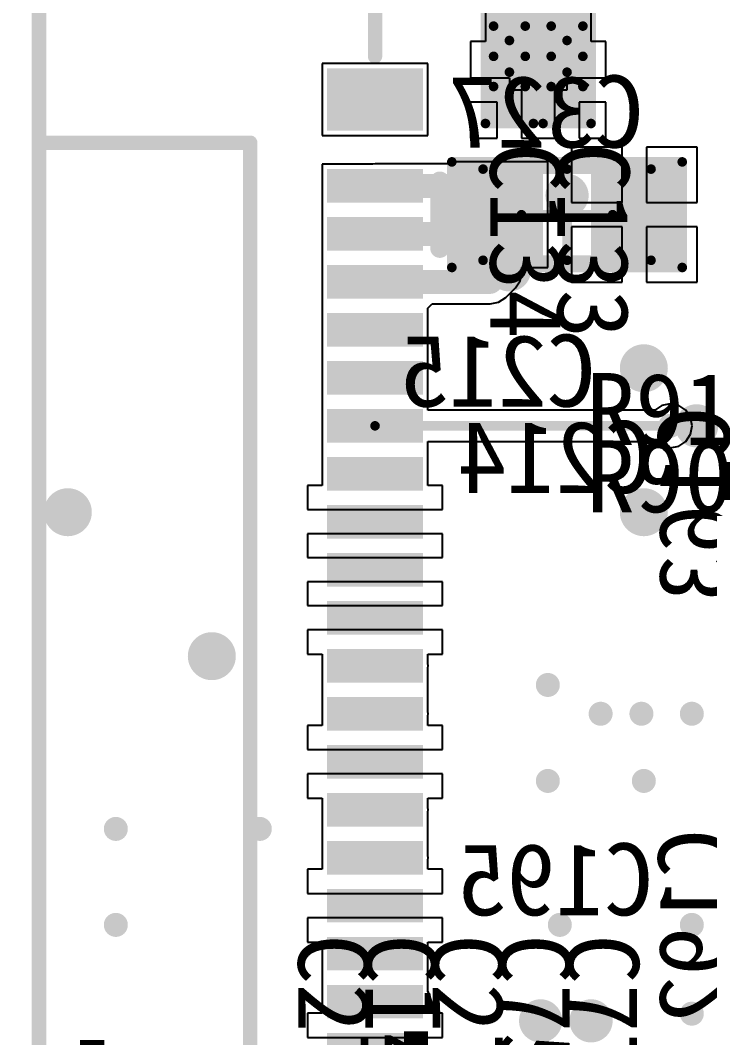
# Model space of a CAD drawing. Header units: millimetres. Extents: x 15 to 120, y 22 to 104.
# Drawn here: x 46.01 to 53.19, y 72.53 to 83.13 of the extents above; entities that cross this region are included whole.
import ezdxf

# ---------------------------------------------------------------- set-up
doc = ezdxf.new("R2010")
doc.units = ezdxf.units.MM
for name, color, linetype in [('BottomLayer', 5, 'Continuous'), ('BottomOverlay', 54, 'Continuous'), ('BottomPaste', 16, 'Continuous'), ('BottomSolder', 6, 'Continuous'), ('Mechanical13', 56, 'Continuous'), ('Mechanical15', 56, 'Continuous'), ('MultiLayer', 9, 'Continuous'), ('TopLayer', 1, 'Continuous'), ('TopOverlay', 2, 'Continuous'), ('TopPaste', 8, 'Continuous'), ('TopSolder', 216, 'Continuous')]:
    doc.layers.add(name, color=color, linetype=linetype)

msp = doc.modelspace()

# ---------------------------------------------------------------- linework, layer by layer
at = {"layer": 'BottomLayer'}
for p, q in [((50.24999855999999, 82.67500102), (49.15000076, 82.67500102)), ((49.15000076, 82.67500102), (49.15000076, 81.92500505999999)), ((50.24999855999999, 81.92500505999999), (50.24999855999999, 82.67500102)), ((49.15000076, 81.92500505999999), (50.24999855999999, 81.92500505999999)), ((52.27300188, 81.80399691999999), (51.74600268, 81.80399691999999)), ((51.74600268, 81.80399691999999), (51.74600268, 81.22699782)), ((52.27300188, 81.22699782), (52.27300188, 81.80399691999999)), ((53.05400108, 81.80399691999999), (52.52700188, 81.80399691999999)), ((52.52700188, 81.80399691999999), (52.52700188, 81.22699782)), ((53.05400108, 81.22699782), (53.05400108, 81.80399691999999)), ((49.67785848, 81.62500312), (49.15000076, 81.62500312)), ((49.15000076, 81.62500312), (49.15000076, 81.1750091)), ((49.69999966, 81.62940748), (49.67785848, 81.62500312)), ((50.50000314, 81.62940748), (49.69999966, 81.62940748)), ((51.50000113999999, 81.64999671999999), (50.50000314, 81.64999671999999)), ((50.50000314, 81.64999671999999), (50.50000314, 81.62940748)), ((51.50000113999999, 80.54999892), (51.50000113999999, 81.64999671999999)), ((51.74600268, 81.22699782), (52.27300188, 81.22699782)), ((52.52700188, 81.22699782), (53.05400108, 81.22699782)), ((49.14999822, 81.17501164), (49.14999568, 81.1249965)), ((49.14999568, 81.1249965), (49.15000076, 81.1249965)), ((49.15000076, 81.1750091), (49.14999822, 81.17501164)), ((49.15000076, 81.1249965), (49.15000076, 80.67500756)), ((52.27300188, 80.97299781999999), (51.74600268, 80.97299781999999)), ((51.74600268, 80.97299781999999), (51.74600268, 80.39599872)), ((52.27300188, 80.39599872), (52.27300188, 80.97299781999999)), ((53.05400108, 80.97299781999999), (52.52700188, 80.97299781999999)), ((52.52700188, 80.97299781999999), (52.52700188, 80.39599872)), ((53.05400108, 80.39599872), (53.05400108, 80.97299781999999)), ((49.14999822, 80.6750101), (49.14999568, 80.62499496)), ((49.15000076, 80.67500756), (49.14999822, 80.6750101)), ((49.14999568, 80.62499496), (49.15000076, 80.62499496)), ((49.15000076, 80.62499496), (49.15000076, 80.19571718)), ((51.21194482, 80.41221408), (51.22940732, 80.5000041)), ((51.22940732, 80.5000041), (51.22940732, 80.54999892)), ((51.22940732, 80.54999892), (51.50000113999999, 80.54999892)), ((51.16221669999999, 80.33778953999999), (51.21194482, 80.41221408)), ((51.74600268, 80.39599872), (52.27300188, 80.39599872)), ((52.52700188, 80.39599872), (53.05400108, 80.39599872)), ((51.06221181999999, 80.23778465999999), (51.16220908, 80.33778446)), ((51.16220908, 80.33778446), (51.16221669999999, 80.33778953999999)), ((49.15000076, 80.19571718), (49.14999822, 80.19571463999999)), ((49.14999822, 80.19571463999999), (49.15000076, 80.1957121)), ((49.15000076, 80.1957121), (49.14999822, 80.17500348)), ((49.14999822, 80.17500348), (49.14999822, 80.15000226)), ((49.14999822, 80.15000226), (49.14999822, 80.12500104)), ((50.2500011, 80.12499849999999), (50.2955941, 80.17059404)), ((50.2955941, 80.17059404), (50.89999726, 80.17059404)), ((50.89999726, 80.17059404), (50.98778728, 80.18805653999999)), ((50.98778728, 80.18805653999999), (51.06221181999999, 80.23778465999999)), ((49.14999822, 80.12500104), (49.15000076, 80.10429242)), ((49.15000076, 80.10429242), (49.14999822, 80.10428988)), ((49.14999822, 80.10428988), (49.15000076, 80.10428988)), ((49.15000076, 80.10428988), (49.15000076, 79.69571818)), ((50.24999855999999, 80.09988297999999), (50.2500011, 80.12499849999999)), ((50.2500011, 80.09988043999999), (50.24999855999999, 80.09988297999999)), ((50.24999855999999, 80.0998779), (50.2500011, 80.09988043999999)), ((50.24999855999999, 79.69571563999999), (50.24999855999999, 80.0998779)), ((49.15000076, 79.69571818), (49.14999822, 79.69571563999999)), ((49.14999822, 79.69571563999999), (49.15000076, 79.69571309999999)), ((49.15000076, 79.69571309999999), (49.14999822, 79.67500448)), ((49.14999822, 79.67500448), (49.14999822, 79.65000325999999)), ((49.14999822, 79.65000325999999), (49.14999822, 79.62500204)), ((49.14999822, 79.62500204), (49.15000076, 79.60429341999999)), ((50.24999855999999, 79.69571309999999), (50.2500011, 79.69571563999999)), ((50.2500011, 79.69571563999999), (50.24999855999999, 79.69571563999999)), ((50.2500011, 79.67500448), (50.24999855999999, 79.69571309999999)), ((50.24999855999999, 79.60429341999999), (50.2500011, 79.62500204)), ((50.2500011, 79.65000325999999), (50.2500011, 79.67500448)), ((50.2500011, 79.62500204), (50.2500011, 79.65000325999999)), ((49.15000076, 79.60429341999999), (49.14999822, 79.60429088)), ((49.14999822, 79.60429088), (49.15000076, 79.60429088)), ((49.15000076, 79.60429088), (49.15000076, 79.19571918)), ((50.2500011, 79.60429088), (50.24999855999999, 79.60429341999999)), ((50.24999855999999, 79.60428834), (50.2500011, 79.60429088)), ((50.24999855999999, 79.19571664), (50.24999855999999, 79.60428834)), ((49.15000076, 79.19571918), (49.14999822, 79.19571664)), ((49.14999822, 79.19571664), (49.15000076, 79.19571409999999)), ((49.15000076, 79.19571409999999), (49.14999822, 79.17500548)), ((50.24999855999999, 79.19571409999999), (50.2500011, 79.19571664)), ((50.2500011, 79.19571664), (50.24999855999999, 79.19571664)), ((50.2500011, 79.17500548), (50.24999855999999, 79.19571409999999)), ((49.14999822, 79.17500548), (49.14999822, 79.15000425999999)), ((49.14999822, 79.15000425999999), (49.14999822, 79.12500304)), ((49.14999822, 79.12500304), (49.15000076, 79.10429442)), ((49.15000076, 79.10429442), (49.14999822, 79.10429187999999)), ((49.14999822, 79.10429187999999), (49.15000076, 79.10429187999999)), ((49.15000076, 79.10429187999999), (49.15000076, 78.69571764)), ((50.2500011, 79.15000425999999), (50.2500011, 79.17500548)), ((50.2500011, 79.12500304), (50.2500011, 79.15000425999999)), ((50.2500011, 79.10429442), (50.2500011, 79.12500557999999)), ((50.2500011, 79.12500557999999), (50.2500011, 79.12500304)), ((50.2500011, 79.10429187999999), (50.2500011, 79.10429442)), ((50.2500011, 79.06235902), (50.2500011, 79.10429187999999)), ((50.2500011, 79.10429187999999), (50.2500011, 79.10429187999999)), ((52.68720983999999, 79.11194236), (52.6130012, 79.06235902)), ((52.77499985999999, 79.12940486), (52.68720983999999, 79.11194236)), ((52.86278987999999, 79.11194236), (52.77499985999999, 79.12940486)), ((52.93721442, 79.06221423999999), (52.86278987999999, 79.11194236)), ((52.6130012, 79.06235902), (50.2500011, 79.06235902)), ((52.98694253999999, 78.9877897), (52.93721442, 79.06221423999999)), ((53.00440503999999, 78.89999968), (52.98694253999999, 78.9877897)), ((52.98694253999999, 78.81220966), (53.00440503999999, 78.89999968)), ((52.93721442, 78.73778512), (52.98694253999999, 78.81220966)), ((49.15000076, 78.69571764), (49.14999822, 78.6957151)), ((49.14999822, 78.6957151), (49.15000076, 78.69571255999999)), ((49.15000076, 78.69571255999999), (49.14999822, 78.67500648)), ((49.14999822, 78.67500648), (49.14999822, 78.65000271999999)), ((50.2500011, 78.6957151), (50.2500011, 78.73764034)), ((50.2500011, 78.73764034), (52.6130012, 78.73764034)), ((50.2500011, 78.67500394), (50.2500011, 78.6957151)), ((50.2500011, 78.6957151), (50.2500011, 78.6957151)), ((50.2500011, 78.6957151), (50.2500011, 78.6957151)), ((50.2500011, 78.65000526), (50.2500011, 78.67500648)), ((50.2500011, 78.67500648), (50.2500011, 78.67500394)), ((52.6130012, 78.73764034), (52.68720983999999, 78.688057)), ((52.68720983999999, 78.688057), (52.77499985999999, 78.67059449999999)), ((52.77499985999999, 78.67059449999999), (52.86278987999999, 78.688057)), ((52.86278987999999, 78.688057), (52.93721442, 78.73778512)), ((49.14999822, 78.65000271999999), (49.14999822, 78.6250015)), ((49.14999822, 78.6250015), (49.15000076, 78.60429542)), ((49.15000076, 78.60429542), (49.14999822, 78.60429288)), ((49.14999822, 78.60429288), (49.15000076, 78.60429288)), ((49.15000076, 78.60429288), (49.15000076, 78.27900016)), ((50.24999855999999, 78.60429542), (50.2500011, 78.6250015)), ((50.2500011, 78.60429288), (50.24999855999999, 78.60429542)), ((50.24999855999999, 78.60429033999999), (50.2500011, 78.60429288)), ((50.24999855999999, 78.27900016), (50.24999855999999, 78.60429033999999)), ((50.2500011, 78.6250015), (50.2500011, 78.65000526)), ((49.15000076, 78.27900016), (48.99600056, 78.27900016)), ((48.99600056, 78.27900016), (48.99600056, 78.02700168)), ((50.40399876, 78.27900016), (50.24999855999999, 78.27900016)), ((50.40399876, 78.02700168), (50.40399876, 78.27900016)), ((48.99600056, 78.02700168), (50.40399876, 78.02700168)), ((50.40399876, 77.77300168), (48.99600056, 77.77300168)), ((48.99600056, 77.77300168), (48.99600056, 77.52700268)), ((50.40399876, 77.52700268), (50.40399876, 77.77300168)), ((48.99600056, 77.52700268), (50.40399876, 77.52700268)), ((50.40399876, 77.27300267999999), (48.99600056, 77.27300267999999)), ((48.99600056, 77.27300267999999), (48.99600056, 77.02700367999999)), ((50.40399876, 77.02700367999999), (50.40399876, 77.27300267999999)), ((48.99600056, 77.02700367999999), (50.40399876, 77.02700367999999)), ((50.40399876, 76.77300368), (48.99600056, 76.77300368)), ((48.99600056, 76.77300368), (48.99600056, 76.52100519999999)), ((50.40399876, 76.52100519999999), (50.40399876, 76.77300368)), ((48.99600056, 76.52100519999999), (49.15000076, 76.52100519999999)), ((49.15000076, 76.52100519999999), (49.15000076, 76.19571755999999)), ((50.24999855999999, 76.42215347999999), (50.24999855999999, 76.52100519999999)), ((50.24999855999999, 76.52100519999999), (50.40399876, 76.52100519999999)), ((50.25440545999999, 76.3999996), (50.24999855999999, 76.42215347999999)), ((50.24999855999999, 76.37784572), (50.25440545999999, 76.3999996)), ((50.24999855999999, 76.19571502), (50.24999855999999, 76.37784572)), ((49.15000076, 76.19571755999999), (49.14999822, 76.19571502)), ((49.14999822, 76.19571502), (49.15000076, 76.19571248)), ((49.15000076, 76.19571248), (49.14999822, 76.1750064)), ((49.14999822, 76.1750064), (49.14999822, 76.15000264)), ((49.14999822, 76.15000264), (49.14999822, 76.12500141999999)), ((49.14999822, 76.12500141999999), (49.15000076, 76.10429534)), ((50.24999855999999, 76.19571248), (50.2500011, 76.19571502)), ((50.2500011, 76.19571502), (50.24999855999999, 76.19571502)), ((50.2500011, 76.1750064), (50.24999855999999, 76.19571248)), ((50.24999855999999, 76.10429534), (50.2500011, 76.12500141999999)), ((50.2500011, 76.15000518), (50.2500011, 76.1750064)), ((50.2500011, 76.12500141999999), (50.2500011, 76.15000518)), ((49.15000076, 76.10429534), (49.14999822, 76.1042928)), ((49.14999822, 76.1042928), (49.15000076, 76.1042928)), ((49.15000076, 76.1042928), (49.15000076, 75.77900007999999)), ((50.2500011, 76.1042928), (50.24999855999999, 76.10429534)), ((50.24999855999999, 76.10429026), (50.2500011, 76.1042928)), ((50.24999855999999, 75.92215447999999), (50.24999855999999, 76.10429026)), ((50.25440545999999, 75.9000006), (50.24999855999999, 75.92215447999999)), ((50.24999855999999, 75.87784672), (50.25440545999999, 75.9000006)), ((50.24999855999999, 75.77900007999999), (50.24999855999999, 75.87784672)), ((49.15000076, 75.77900007999999), (48.99600056, 75.77900007999999)), ((48.99600056, 75.77900007999999), (48.99600056, 75.52700159999999)), ((50.40399876, 75.77900007999999), (50.24999855999999, 75.77900007999999)), ((50.40399876, 75.52700159999999), (50.40399876, 75.77900007999999)), ((48.99600056, 75.52700159999999), (50.40399876, 75.52700159999999)), ((50.40399876, 75.2730016), (48.99600056, 75.2730016)), ((48.99600056, 75.2730016), (48.99600056, 75.02100311999999)), ((50.40399876, 75.02100311999999), (50.40399876, 75.2730016)), ((48.99600056, 75.02100311999999), (49.15000076, 75.02100311999999)), ((49.15000076, 75.02100311999999), (49.15000076, 74.69571802)), ((50.24999855999999, 74.92215394), (50.24999855999999, 75.02100311999999)), ((50.24999855999999, 75.02100311999999), (50.40399876, 75.02100311999999)), ((50.25440545999999, 74.90000006), (50.24999855999999, 74.92215394)), ((50.24999855999999, 74.87784617999999), (50.25440545999999, 74.90000006)), ((50.24999855999999, 74.69571547999999), (50.24999855999999, 74.87784617999999)), ((49.15000076, 74.69571802), (49.14999822, 74.69571547999999)), ((49.14999822, 74.69571547999999), (49.15000076, 74.69571293999999)), ((49.15000076, 74.69571293999999), (49.14999822, 74.67500432)), ((49.14999822, 74.67500432), (49.14999822, 74.65000309999999)), ((49.14999822, 74.65000309999999), (49.14999822, 74.62500188)), ((49.14999822, 74.62500188), (49.15000076, 74.60429325999999)), ((50.24999855999999, 74.69571293999999), (50.2500011, 74.69571547999999)), ((50.2500011, 74.69571547999999), (50.24999855999999, 74.69571547999999)), ((50.2500011, 74.67500432), (50.24999855999999, 74.69571293999999)), ((50.24999855999999, 74.60429325999999), (50.2500011, 74.62500188)), ((50.2500011, 74.65000309999999), (50.2500011, 74.67500432)), ((50.2500011, 74.62500188), (50.2500011, 74.65000309999999)), ((49.15000076, 74.60429325999999), (49.14999822, 74.60429072)), ((49.14999822, 74.60429072), (49.15000076, 74.60429072)), ((49.15000076, 74.60429072), (49.15000076, 74.27900308)), ((50.2500011, 74.60429072), (50.24999855999999, 74.60429325999999)), ((50.24999855999999, 74.60428818), (50.2500011, 74.60429072)), ((50.24999855999999, 74.42215748), (50.24999855999999, 74.60428818)), ((50.25440545999999, 74.40000359999999), (50.24999855999999, 74.42215748)), ((50.24999855999999, 74.37784972), (50.25440545999999, 74.40000359999999)), ((50.24999855999999, 74.27900308), (50.24999855999999, 74.37784972)), ((49.15000076, 74.27900308), (48.99600056, 74.27900308)), ((48.99600056, 74.27900308), (48.99600056, 74.0270046)), ((50.40399876, 74.27900308), (50.24999855999999, 74.27900308)), ((50.40399876, 74.0270046), (50.40399876, 74.27900308)), ((48.99600056, 74.0270046), (50.40399876, 74.0270046)), ((50.40399876, 73.7730046), (48.99600056, 73.7730046)), ((48.99600056, 73.7730046), (48.99600056, 73.52100612)), ((50.40399876, 73.52100612), (50.40399876, 73.7730046)), ((48.99600056, 73.52100612), (49.15000076, 73.52100612)), ((49.15000076, 73.52100612), (49.15000076, 73.19571594)), ((50.24999855999999, 73.1957134), (50.24999855999999, 73.52100612)), ((50.24999855999999, 73.52100612), (50.40399876, 73.52100612)), ((49.15000076, 73.19571594), (49.14999822, 73.1957134)), ((49.14999822, 73.1957134), (49.15000076, 73.19571085999999)), ((49.15000076, 73.19571085999999), (49.14999822, 73.17500478)), ((49.14999822, 73.17500478), (49.14999822, 73.15000101999999)), ((49.14999822, 73.15000101999999), (49.14999822, 73.1249998)), ((50.24999855999999, 73.19571085999999), (50.2500011, 73.1957134)), ((50.2500011, 73.1957134), (50.24999855999999, 73.1957134)), ((50.2500011, 73.17500478), (50.24999855999999, 73.19571085999999)), ((50.2500011, 73.15000356), (50.2500011, 73.17500478)), ((50.2500011, 73.1249998), (50.2500011, 73.15000356)), ((49.14999822, 73.1249998), (49.15000076, 73.10429372)), ((49.15000076, 73.10429372), (49.14999822, 73.10429117999999)), ((49.14999822, 73.10429117999999), (49.15000076, 73.10429117999999)), ((49.15000076, 73.10429117999999), (49.15000076, 72.779001)), ((50.24999855999999, 73.10429372), (50.2500011, 73.1249998)), ((50.2500011, 73.10429117999999), (50.24999855999999, 73.10429372)), ((50.24999855999999, 73.10428864), (50.2500011, 73.10429117999999)), ((50.24999855999999, 73.0056706), (50.24999855999999, 73.10428864)), ((50.26194418, 72.98779153999999), (50.24999855999999, 73.0056706)), ((50.27940667999999, 72.90000151999999), (50.26194418, 72.98779153999999)), ((50.2707148, 72.85630336), (50.27940667999999, 72.90000151999999)), ((50.33415384, 72.779001), (50.2707148, 72.85630336)), ((49.15000076, 72.779001), (48.99600056, 72.779001)), ((48.99600056, 72.779001), (48.99600056, 72.52700252)), ((50.40399876, 72.779001), (50.33415384, 72.779001)), ((50.40399876, 72.52700252), (50.40399876, 72.779001)), ((48.99600056, 72.52700252), (50.40399876, 72.52700252))]:
    msp.add_line(p, q, dxfattribs=at)
for points, const_width in [([(49.69999966, 81.4000023), (50.01250094, 81.4000023)], 0.2499995), ([(50.01250094, 81.4000023), (50.69999765999999, 81.4000023)], 0.2499995), ([(50.69999765999999, 81.4000023), (51.00000214, 81.09999782)], 0.2499995), ([(50.80000508, 80.90000076), (51.00000214, 81.09999782)], 0.2499995), ([(51.00000214, 80.5000041), (51.00000214, 81.09999782)], 0.2499995), ([(49.69999966, 80.90000076), (50.80000508, 80.90000076)], 0.2499995), ([(50.89999726, 80.39999922), (51.00000214, 80.5000041)], 0.2499995), ([(49.69999966, 80.39999922), (50.89999726, 80.39999922)], 0.2499995), ([(49.69999966, 78.90000221999999), (49.7000022, 78.89999968)], 0.0999998), ([(49.7000022, 78.89999968), (52.77499985999999, 78.89999968)], 0.0999998)]:
    msp.add_lwpolyline(points, dxfattribs=dict(at, const_width=const_width))
for points, const_width in [([(49.63750041999999, 81.4000023, 1), (49.7624989, 81.4000023, 1)], 0.12499848), ([(49.95000169999999, 81.4000023, 1), (50.07500018, 81.4000023, 1)], 0.12499848), ([(49.95000169999999, 81.4000023, 1), (50.07500018, 81.4000023, 1)], 0.12499848), ([(49.95000169999999, 81.4000023, 1), (50.07500018, 81.4000023, 1)], 0.12499848), ([(50.63749842, 81.4000023, 1), (50.7624969, 81.4000023, 1)], 0.12499848), ([(50.63749842, 81.4000023, 1), (50.7624969, 81.4000023, 1)], 0.12499848), ([(52.11250182, 81.42500098, 1), (52.23750029999999, 81.42500098, 1)], 0.12499848), ([(52.61250081999999, 81.42500098, 1), (52.7374993, 81.42500098, 1)], 0.12499848), ([(50.68750086, 81.29999996, 1), (50.81249934, 81.29999996, 1)], 0.12499848), ([(51.13749996, 81.29999996, 1), (51.26249843999999, 81.29999996, 1)], 0.12499848), ([(50.9375029, 81.09999782, 1), (51.06250138, 81.09999782, 1)], 0.12499848), ([(50.9375029, 81.09999782, 1), (51.06250138, 81.09999782, 1)], 0.12499848), ([(50.9375029, 81.09999782, 1), (51.06250138, 81.09999782, 1)], 0.12499848), ([(52.11250182, 81.09999782, 1), (52.23750029999999, 81.09999782, 1)], 0.12499848), ([(52.61250081999999, 81.10000289999999, 1), (52.7374993, 81.10000289999999, 1)], 0.12499848), ([(49.63750041999999, 80.90000076, 1), (49.7624989, 80.90000076, 1)], 0.12499848), ([(50.73750584, 80.90000076, 1), (50.86250432, 80.90000076, 1)], 0.12499848), ([(50.73750584, 80.90000076, 1), (50.86250432, 80.90000076, 1)], 0.12499848), ([(52.11250182, 80.80000095999999, 1), (52.23750029999999, 80.80000095999999, 1)], 0.12499848), ([(52.61250081999999, 80.77500228, 1), (52.7374993, 80.77500228, 1)], 0.12499848), ([(50.9375029, 80.5000041, 1), (51.06250138, 80.5000041, 1)], 0.12499848), ([(50.9375029, 80.5000041, 1), (51.06250138, 80.5000041, 1)], 0.12499848), ([(49.63750041999999, 80.39999922, 1), (49.7624989, 80.39999922, 1)], 0.12499848), ([(50.83749802, 80.39999922, 1), (50.9624965, 80.39999922, 1)], 0.12499848), ([(50.83749802, 80.39999922, 1), (50.9624965, 80.39999922, 1)], 0.12499848), ([(52.37498541999999, 79.49997562, 1), (52.62498238, 79.49997562, 1)], 0.2499995), ([(52.71250062, 78.89999968, 1), (52.8374991, 78.89999968, 1)], 0.12499848), ([(49.67500098, 78.90000221999999, 1), (49.72499834, 78.90000221999999, 1)], 0.0499999), ([(49.67500352, 78.89999968, 1), (49.72500088, 78.89999968, 1)], 0.0499999), ([(49.67500352, 78.89999968, 1), (49.72500088, 78.89999968, 1)], 0.0499999), ([(52.75000118, 78.89999968, 1), (52.79999854, 78.89999968, 1)], 0.0499999), ([(46.37498726, 77.99997608, 1), (46.62498421999999, 77.99997608, 1)], 0.2499995), ([(52.37498541999999, 77.99997608, 1), (52.62498238, 77.99997608, 1)], 0.2499995), ([(49.31250233999999, 77.90000168, 1), (49.43750082, 77.90000168, 1)], 0.12499848), ([(49.96250104, 77.90000168, 1), (50.08749951999999, 77.90000168, 1)], 0.12499848), ([(49.31250233999999, 77.40000268, 1), (49.43750082, 77.40000268, 1)], 0.12499848), ([(49.96250104, 77.40000268, 1), (50.08749951999999, 77.40000268, 1)], 0.12499848), ([(49.31250233999999, 76.90000368, 1), (49.43750082, 76.90000368, 1)], 0.12499848), ([(49.96250104, 76.90000368, 1), (50.08749951999999, 76.90000368, 1)], 0.12499848), ([(47.87498679999999, 76.49997653999999, 1), (48.12498376, 76.49997653999999, 1)], 0.2499995), ([(49.96250104, 76.3999996, 1), (50.08749951999999, 76.3999996, 1)], 0.12499848), ([(49.96250104, 75.9000006, 1), (50.08749951999999, 75.9000006, 1)], 0.12499848), ([(49.31250233999999, 75.40000414, 1), (49.43750082, 75.40000414, 1)], 0.12499848), ([(49.96250104, 75.4000016, 1), (50.08749951999999, 75.4000016, 1)], 0.12499848), ([(51.43750189999999, 75.19999946, 1), (51.56250038, 75.19999946, 1)], 0.12499848), ([(52.43750244, 75.19999946, 1), (52.56250092, 75.19999946, 1)], 0.12499848), ([(49.96250104, 74.90000006, 1), (50.08749951999999, 74.90000006, 1)], 0.12499848), ([(49.96250104, 74.40000359999999, 1), (50.08749951999999, 74.40000359999999, 1)], 0.12499848), ([(49.31250233999999, 73.9000046, 1), (49.43750082, 73.9000046, 1)], 0.12499848), ([(49.96250104, 73.9000046, 1), (50.08749951999999, 73.9000046, 1)], 0.12499848), ([(49.98750226, 72.90000151999999, 1), (50.11250073999999, 72.90000151999999, 1)], 0.12499848)]:
    msp.add_lwpolyline(points, format="xyb", close=True, dxfattribs=dict(at, const_width=const_width))
for points in [[(50.14999876, 82.02500486), (50.14999876, 82.57500121999999), (49.25000056, 82.02500486), (49.25000056, 82.57500121999999)], [(50.14999876, 81.27500635999999), (50.14999876, 81.52500332), (49.25000056, 81.27500635999999), (49.25000056, 81.52500332)], [(50.60000294, 81.54999692), (50.60000294, 80.64999872), (51.40000134, 81.54999692), (51.40000134, 80.64999872)], [(52.00000267999999, 81.54999692), (52.00000267999999, 80.64999872), (52.80000107999999, 81.54999692), (52.80000107999999, 80.64999872)], [(50.14999876, 80.77500481999999), (50.14999876, 81.02500178), (49.25000056, 80.77500481999999), (49.25000056, 81.02500178)], [(50.14999876, 80.27500327999999), (50.14999876, 80.52500024), (49.25000056, 80.27500327999999), (49.25000056, 80.52500024)], [(50.14999876, 79.77500427999999), (50.14999876, 80.02500124), (49.25000056, 79.77500427999999), (49.25000056, 80.02500124)], [(50.14999876, 79.27500528), (50.14999876, 79.52500223999999), (49.25000056, 79.27500528), (49.25000056, 79.52500223999999)], [(50.14999876, 78.77500628), (50.14999876, 79.02500323999999), (49.25000056, 78.77500628), (49.25000056, 79.02500323999999)], [(50.14999876, 78.27500474), (50.14999876, 78.52500169999999), (49.25000056, 78.27500474), (49.25000056, 78.52500169999999)], [(50.14999876, 77.7750032), (50.14999876, 78.02500015999999), (49.25000056, 77.7750032), (49.25000056, 78.02500015999999)], [(50.14999876, 77.2750042), (50.14999876, 77.52500116), (49.25000056, 77.2750042), (49.25000056, 77.52500116)], [(50.14999876, 76.7750052), (50.14999876, 77.02500216), (49.25000056, 76.7750052), (49.25000056, 77.02500216)], [(50.14999876, 76.27500619999999), (50.14999876, 76.52500316), (49.25000056, 76.27500619999999), (49.25000056, 76.52500316)], [(50.14999876, 75.77500466), (50.14999876, 76.02500162), (49.25000056, 75.77500466), (49.25000056, 76.02500162)], [(50.14999876, 75.27500312), (50.14999876, 75.52500008), (49.25000056, 75.27500312), (49.25000056, 75.52500008)], [(50.14999876, 74.77500411999999), (50.14999876, 75.02500108), (49.25000056, 74.77500411999999), (49.25000056, 75.02500108)], [(50.14999876, 74.27500511999999), (50.14999876, 74.52500208), (49.25000056, 74.27500511999999), (49.25000056, 74.52500208)], [(50.14999876, 73.77500612), (50.14999876, 74.02500307999999), (49.25000056, 73.77500612), (49.25000056, 74.02500307999999)], [(50.14999876, 73.27500458), (50.14999876, 73.52500153999999), (49.25000056, 73.27500458), (49.25000056, 73.52500153999999)], [(50.14999876, 72.77500304), (50.14999876, 73.02499999999999), (49.25000056, 72.77500304), (49.25000056, 73.02499999999999)]]:
    msp.add_solid(points, dxfattribs=at)
at = {"layer": 'BottomOverlay'}
for points, const_width in [([(46.19999903999999, 71.65000148), (46.19999903999999, 85.75000122)], 0.1499997), ([(49.69999966, 82.75000213999999), (49.69999966, 85.15000241999999)], 0.1499997), ([(46.19999903999999, 81.8500014), (48.39999972, 81.8500014)], 0.1499997), ([(48.39999972, 61.45000156), (48.39999972, 81.8500014)], 0.1499997), ([(50.37493608, 80.74999851999999), (50.37493608, 81.44999965999999)], 0.1999996)]:
    msp.add_lwpolyline(points, dxfattribs=dict(at, const_width=const_width))
for points, const_width in [([(49.6624991, 82.75000213999999, 1), (49.73750021999999, 82.75000213999999, 1)], 0.07499858), ([(46.16249848, 81.8500014, 1), (46.2374996, 81.8500014, 1)], 0.07499858), ([(48.36249916, 81.8500014, 1), (48.43750027999999, 81.8500014, 1)], 0.07499858), ([(48.36249916, 81.8500014, 1), (48.43750027999999, 81.8500014, 1)], 0.07499858), ([(50.32493617999999, 81.44999965999999, 1), (50.42493597999999, 81.44999965999999, 1)], 0.0999998), ([(50.32493617999999, 80.74999851999999, 1), (50.42493597999999, 80.74999851999999, 1)], 0.0999998)]:
    msp.add_lwpolyline(points, format="xyb", close=True, dxfattribs=dict(at, const_width=const_width))
at = {"layer": 'BottomPaste'}
for points in [[(50.14999876, 82.02500486), (50.14999876, 82.57500121999999), (49.25000056, 82.02500486), (49.25000056, 82.57500121999999)], [(50.14999876, 82.02500486), (50.14999876, 82.57500121999999), (49.25000056, 82.02500486), (49.25000056, 82.57500121999999)], [(50.14999876, 81.27500635999999), (50.14999876, 81.52500332), (49.25000056, 81.27500635999999), (49.25000056, 81.52500332)], [(50.14999876, 81.27500635999999), (50.14999876, 81.52500332), (49.25000056, 81.27500635999999), (49.25000056, 81.52500332)], [(50.60000294, 81.54999692), (50.60000294, 80.64999872), (51.40000134, 81.54999692), (51.40000134, 80.64999872)], [(50.60000294, 81.54999692), (50.60000294, 80.64999872), (51.40000134, 81.54999692), (51.40000134, 80.64999872)], [(52.00000267999999, 81.54999692), (52.00000267999999, 80.64999872), (52.80000107999999, 81.54999692), (52.80000107999999, 80.64999872)], [(52.00000267999999, 81.54999692), (52.00000267999999, 80.64999872), (52.80000107999999, 81.54999692), (52.80000107999999, 80.64999872)], [(50.14999876, 80.77500481999999), (50.14999876, 81.02500178), (49.25000056, 80.77500481999999), (49.25000056, 81.02500178)], [(50.14999876, 80.77500481999999), (50.14999876, 81.02500178), (49.25000056, 80.77500481999999), (49.25000056, 81.02500178)], [(50.14999876, 80.27500327999999), (50.14999876, 80.52500024), (49.25000056, 80.27500327999999), (49.25000056, 80.52500024)], [(50.14999876, 80.27500327999999), (50.14999876, 80.52500024), (49.25000056, 80.27500327999999), (49.25000056, 80.52500024)], [(50.14999876, 79.77500427999999), (50.14999876, 80.02500124), (49.25000056, 79.77500427999999), (49.25000056, 80.02500124)], [(50.14999876, 79.77500427999999), (50.14999876, 80.02500124), (49.25000056, 79.77500427999999), (49.25000056, 80.02500124)], [(50.14999876, 79.27500528), (50.14999876, 79.52500223999999), (49.25000056, 79.27500528), (49.25000056, 79.52500223999999)], [(50.14999876, 79.27500528), (50.14999876, 79.52500223999999), (49.25000056, 79.27500528), (49.25000056, 79.52500223999999)], [(50.14999876, 78.77500628), (50.14999876, 79.02500323999999), (49.25000056, 78.77500628), (49.25000056, 79.02500323999999)], [(50.14999876, 78.77500628), (50.14999876, 79.02500323999999), (49.25000056, 78.77500628), (49.25000056, 79.02500323999999)], [(50.14999876, 78.27500474), (50.14999876, 78.52500169999999), (49.25000056, 78.27500474), (49.25000056, 78.52500169999999)], [(50.14999876, 78.27500474), (50.14999876, 78.52500169999999), (49.25000056, 78.27500474), (49.25000056, 78.52500169999999)], [(50.14999876, 77.7750032), (50.14999876, 78.02500015999999), (49.25000056, 77.7750032), (49.25000056, 78.02500015999999)], [(50.14999876, 77.7750032), (50.14999876, 78.02500015999999), (49.25000056, 77.7750032), (49.25000056, 78.02500015999999)], [(50.14999876, 77.2750042), (50.14999876, 77.52500116), (49.25000056, 77.2750042), (49.25000056, 77.52500116)], [(50.14999876, 77.2750042), (50.14999876, 77.52500116), (49.25000056, 77.2750042), (49.25000056, 77.52500116)], [(50.14999876, 76.7750052), (50.14999876, 77.02500216), (49.25000056, 76.7750052), (49.25000056, 77.02500216)], [(50.14999876, 76.7750052), (50.14999876, 77.02500216), (49.25000056, 76.7750052), (49.25000056, 77.02500216)], [(50.14999876, 76.27500619999999), (50.14999876, 76.52500316), (49.25000056, 76.27500619999999), (49.25000056, 76.52500316)], [(50.14999876, 76.27500619999999), (50.14999876, 76.52500316), (49.25000056, 76.27500619999999), (49.25000056, 76.52500316)], [(50.14999876, 75.77500466), (50.14999876, 76.02500162), (49.25000056, 75.77500466), (49.25000056, 76.02500162)], [(50.14999876, 75.77500466), (50.14999876, 76.02500162), (49.25000056, 75.77500466), (49.25000056, 76.02500162)], [(50.14999876, 75.27500312), (50.14999876, 75.52500008), (49.25000056, 75.27500312), (49.25000056, 75.52500008)], [(50.14999876, 75.27500312), (50.14999876, 75.52500008), (49.25000056, 75.27500312), (49.25000056, 75.52500008)], [(50.14999876, 74.77500411999999), (50.14999876, 75.02500108), (49.25000056, 74.77500411999999), (49.25000056, 75.02500108)], [(50.14999876, 74.77500411999999), (50.14999876, 75.02500108), (49.25000056, 74.77500411999999), (49.25000056, 75.02500108)], [(50.14999876, 74.27500511999999), (50.14999876, 74.52500208), (49.25000056, 74.27500511999999), (49.25000056, 74.52500208)], [(50.14999876, 74.27500511999999), (50.14999876, 74.52500208), (49.25000056, 74.27500511999999), (49.25000056, 74.52500208)], [(50.14999876, 73.77500612), (50.14999876, 74.02500307999999), (49.25000056, 73.77500612), (49.25000056, 74.02500307999999)], [(50.14999876, 73.77500612), (50.14999876, 74.02500307999999), (49.25000056, 73.77500612), (49.25000056, 74.02500307999999)], [(50.14999876, 73.27500458), (50.14999876, 73.52500153999999), (49.25000056, 73.27500458), (49.25000056, 73.52500153999999)], [(50.14999876, 73.27500458), (50.14999876, 73.52500153999999), (49.25000056, 73.27500458), (49.25000056, 73.52500153999999)], [(50.14999876, 72.77500304), (50.14999876, 73.02499999999999), (49.25000056, 72.77500304), (49.25000056, 73.02499999999999)], [(50.14999876, 72.77500304), (50.14999876, 73.02499999999999), (49.25000056, 72.77500304), (49.25000056, 73.02499999999999)]]:
    msp.add_solid(points, dxfattribs=at)
at = {"layer": 'BottomSolder'}
for points in [[(50.19999866, 81.97500495999999), (50.19999866, 82.62500112), (49.20000066, 81.97500495999999), (49.20000066, 82.62500112)], [(50.19999866, 81.97500495999999), (50.19999866, 82.62500112), (49.20000066, 81.97500495999999), (49.20000066, 82.62500112)], [(50.19999866, 81.22500645999999), (50.19999866, 81.57500322), (49.20000066, 81.22500645999999), (49.20000066, 81.57500322)], [(50.19999866, 81.22500645999999), (50.19999866, 81.57500322), (49.20000066, 81.22500645999999), (49.20000066, 81.57500322)], [(50.55000304, 81.59999682), (50.55000304, 80.59999882), (51.45000124, 81.59999682), (51.45000124, 80.59999882)], [(50.55000304, 81.59999682), (50.55000304, 80.59999882), (51.45000124, 81.59999682), (51.45000124, 80.59999882)], [(51.95000278, 81.59999682), (51.95000278, 80.59999882), (52.85000098, 81.59999682), (52.85000098, 80.59999882)], [(51.95000278, 81.59999682), (51.95000278, 80.59999882), (52.85000098, 81.59999682), (52.85000098, 80.59999882)], [(50.19999866, 80.72500491999999), (50.19999866, 81.07500168), (49.20000066, 80.72500491999999), (49.20000066, 81.07500168)], [(50.19999866, 80.72500491999999), (50.19999866, 81.07500168), (49.20000066, 80.72500491999999), (49.20000066, 81.07500168)], [(50.19999866, 80.22500337999999), (50.19999866, 80.57500014), (49.20000066, 80.22500337999999), (49.20000066, 80.57500014)], [(50.19999866, 80.22500337999999), (50.19999866, 80.57500014), (49.20000066, 80.22500337999999), (49.20000066, 80.57500014)], [(50.19999866, 79.72500438), (50.19999866, 80.07500114), (49.20000066, 79.72500438), (49.20000066, 80.07500114)], [(50.19999866, 79.72500438), (50.19999866, 80.07500114), (49.20000066, 79.72500438), (49.20000066, 80.07500114)], [(50.19999866, 79.22500538), (50.19999866, 79.57500214), (49.20000066, 79.22500538), (49.20000066, 79.57500214)], [(50.19999866, 79.22500538), (50.19999866, 79.57500214), (49.20000066, 79.22500538), (49.20000066, 79.57500214)], [(50.19999866, 78.72500638), (50.19999866, 79.07500313999999), (49.20000066, 78.72500638), (49.20000066, 79.07500313999999)], [(50.19999866, 78.72500638), (50.19999866, 79.07500313999999), (49.20000066, 78.72500638), (49.20000066, 79.07500313999999)], [(50.19999866, 78.22500484), (50.19999866, 78.5750016), (49.20000066, 78.22500484), (49.20000066, 78.5750016)], [(50.19999866, 78.22500484), (50.19999866, 78.5750016), (49.20000066, 78.22500484), (49.20000066, 78.5750016)], [(50.19999866, 77.7250033), (50.19999866, 78.07500006), (49.20000066, 77.7250033), (49.20000066, 78.07500006)], [(50.19999866, 77.7250033), (50.19999866, 78.07500006), (49.20000066, 77.7250033), (49.20000066, 78.07500006)], [(50.19999866, 77.2250043), (50.19999866, 77.57500105999999), (49.20000066, 77.2250043), (49.20000066, 77.57500105999999)], [(50.19999866, 77.2250043), (50.19999866, 77.57500105999999), (49.20000066, 77.2250043), (49.20000066, 77.57500105999999)], [(50.19999866, 76.72500529999999), (50.19999866, 77.07500206), (49.20000066, 76.72500529999999), (49.20000066, 77.07500206)], [(50.19999866, 76.72500529999999), (50.19999866, 77.07500206), (49.20000066, 76.72500529999999), (49.20000066, 77.07500206)], [(50.19999866, 76.22500629999999), (50.19999866, 76.57500306), (49.20000066, 76.22500629999999), (49.20000066, 76.57500306)], [(50.19999866, 76.22500629999999), (50.19999866, 76.57500306), (49.20000066, 76.22500629999999), (49.20000066, 76.57500306)], [(50.19999866, 75.72500475999999), (50.19999866, 76.07500152), (49.20000066, 75.72500475999999), (49.20000066, 76.07500152)], [(50.19999866, 75.72500475999999), (50.19999866, 76.07500152), (49.20000066, 75.72500475999999), (49.20000066, 76.07500152)], [(50.19999866, 75.22500321999999), (50.19999866, 75.57499998), (49.20000066, 75.22500321999999), (49.20000066, 75.57499998)], [(50.19999866, 75.22500321999999), (50.19999866, 75.57499998), (49.20000066, 75.22500321999999), (49.20000066, 75.57499998)], [(50.19999866, 74.72500422), (50.19999866, 75.07500098), (49.20000066, 74.72500422), (49.20000066, 75.07500098)], [(50.19999866, 74.72500422), (50.19999866, 75.07500098), (49.20000066, 74.72500422), (49.20000066, 75.07500098)], [(50.19999866, 74.22500522), (50.19999866, 74.57500198), (49.20000066, 74.22500522), (49.20000066, 74.57500198)], [(50.19999866, 74.22500522), (50.19999866, 74.57500198), (49.20000066, 74.22500522), (49.20000066, 74.57500198)], [(50.19999866, 73.72500622), (50.19999866, 74.07500298), (49.20000066, 73.72500622), (49.20000066, 74.07500298)], [(50.19999866, 73.72500622), (50.19999866, 74.07500298), (49.20000066, 73.72500622), (49.20000066, 74.07500298)], [(50.19999866, 73.22500468), (50.19999866, 73.57500144), (49.20000066, 73.22500468), (49.20000066, 73.57500144)], [(50.19999866, 73.22500468), (50.19999866, 73.57500144), (49.20000066, 73.22500468), (49.20000066, 73.57500144)], [(50.19999866, 72.72500314), (50.19999866, 73.0749999), (49.20000066, 72.72500314), (49.20000066, 73.0749999)], [(50.19999866, 72.72500314), (50.19999866, 73.0749999), (49.20000066, 72.72500314), (49.20000066, 73.0749999)], [(50.19999866, 72.22500414), (50.19999866, 72.57500089999999), (49.20000066, 72.22500414), (49.20000066, 72.57500089999999)], [(50.19999866, 72.22500414), (50.19999866, 72.57500089999999), (49.20000066, 72.22500414), (49.20000066, 72.57500089999999)]]:
    msp.add_solid(points, dxfattribs=at)
at = {"layer": 'Mechanical13', "const_width": 0.0999998}
for points in [[(50.935001, 83.06500023999999), (51.26500288, 83.06500023999999)], [(50.935001, 82.4350015), (50.935001, 83.06500023999999)], [(51.26500288, 82.4350015), (51.26500288, 83.06500023999999)], [(51.53499979999999, 83.06500023999999), (51.86500168, 83.06500023999999)], [(51.53499979999999, 82.4350015), (51.53499979999999, 83.06500023999999)], [(51.86500168, 82.4350015), (51.86500168, 83.06500023999999)], [(50.935001, 82.4350015), (51.26500288, 82.4350015)], [(51.53499979999999, 82.4350015), (51.86500168, 82.4350015)], [(50.82500122, 80.62499749999999), (50.82500122, 81.57499813999999)], [(50.82500122, 81.57499813999999), (52.5750028, 81.57499813999999)], [(52.5750028, 80.62499749999999), (52.5750028, 81.57499813999999)], [(50.82500122, 80.62499749999999), (52.5750028, 80.62499749999999)]]:
    msp.add_lwpolyline(points, dxfattribs=at)
at = {"layer": 'Mechanical13', "const_width": 0.0499999}
for points in [[(50.91000232, 83.06500023999999, 1), (50.95999968, 83.06500023999999, 1)], [(50.91000232, 83.06500023999999, 1), (50.95999968, 83.06500023999999, 1)], [(51.24000419999999, 83.06500023999999, 1), (51.29000156, 83.06500023999999, 1)], [(51.24000419999999, 83.06500023999999, 1), (51.29000156, 83.06500023999999, 1)], [(51.51000112, 83.06500023999999, 1), (51.55999848, 83.06500023999999, 1)], [(51.51000112, 83.06500023999999, 1), (51.55999848, 83.06500023999999, 1)], [(51.840003, 83.06500023999999, 1), (51.89000035999999, 83.06500023999999, 1)], [(51.840003, 83.06500023999999, 1), (51.89000035999999, 83.06500023999999, 1)], [(50.91000232, 82.4350015, 1), (50.95999968, 82.4350015, 1)], [(50.91000232, 82.4350015, 1), (50.95999968, 82.4350015, 1)], [(51.24000419999999, 82.4350015, 1), (51.29000156, 82.4350015, 1)], [(51.24000419999999, 82.4350015, 1), (51.29000156, 82.4350015, 1)], [(51.51000112, 82.4350015, 1), (51.55999848, 82.4350015, 1)], [(51.51000112, 82.4350015, 1), (51.55999848, 82.4350015, 1)], [(51.840003, 82.4350015, 1), (51.89000035999999, 82.4350015, 1)], [(51.840003, 82.4350015, 1), (51.89000035999999, 82.4350015, 1)], [(50.80000253999999, 81.57499813999999, 1), (50.8499999, 81.57499813999999, 1)], [(50.80000253999999, 81.57499813999999, 1), (50.8499999, 81.57499813999999, 1)], [(52.55000412, 81.57499813999999, 1), (52.60000148, 81.57499813999999, 1)], [(52.55000412, 81.57499813999999, 1), (52.60000148, 81.57499813999999, 1)], [(50.80000253999999, 80.62499749999999, 1), (50.8499999, 80.62499749999999, 1)], [(50.80000253999999, 80.62499749999999, 1), (50.8499999, 80.62499749999999, 1)], [(52.55000412, 80.62499749999999, 1), (52.60000148, 80.62499749999999, 1)], [(52.55000412, 80.62499749999999, 1), (52.60000148, 80.62499749999999, 1)]]:
    msp.add_lwpolyline(points, format="xyb", close=True, dxfattribs=at)
at = {"layer": 'Mechanical15', "const_width": 0.0999998}
for points in [[(50.85000244, 82.050001), (50.85000244, 83.45000074)], [(51.35000144, 82.050001), (51.35000144, 83.45000074)], [(51.45000124, 82.050001), (51.45000124, 83.45000074)], [(51.95000023999999, 82.050001), (51.95000023999999, 83.45000074)], [(51.10000194, 82.5850012), (51.10000194, 82.91500054)], [(51.70000074, 82.5850012), (51.70000074, 82.91500054)], [(50.935001, 82.75000213999999), (51.26500288, 82.75000213999999)], [(51.53499979999999, 82.75000213999999), (51.86500168, 82.75000213999999)], [(50.85000244, 82.050001), (51.35000144, 82.050001)], [(51.45000124, 82.050001), (51.95000023999999, 82.050001)], [(50.50000314, 80.54999892), (50.50000314, 81.64999926)], [(50.50000314, 81.64999926), (52.90000088, 81.64999926)], [(51.70000328, 80.62499749999999), (51.70000328, 81.57499813999999)], [(52.90000088, 80.54999892), (52.90000088, 81.64999926)], [(51.22500296, 81.09999782), (52.17500106, 81.09999782)], [(50.50000314, 80.54999892), (52.90000088, 80.54999892)]]:
    msp.add_lwpolyline(points, dxfattribs=at)
at = {"layer": 'Mechanical15', "const_width": 0.0499999}
for points in [[(51.07500326, 82.91500054, 1), (51.12500061999999, 82.91500054, 1)], [(51.67500206, 82.91500054, 1), (51.72499942, 82.91500054, 1)], [(50.91000232, 82.75000213999999, 1), (50.95999968, 82.75000213999999, 1)], [(51.24000419999999, 82.75000213999999, 1), (51.29000156, 82.75000213999999, 1)], [(51.51000112, 82.75000213999999, 1), (51.55999848, 82.75000213999999, 1)], [(51.840003, 82.75000213999999, 1), (51.89000035999999, 82.75000213999999, 1)], [(51.07500326, 82.5850012, 1), (51.12500061999999, 82.5850012, 1)], [(51.67500206, 82.5850012, 1), (51.72499942, 82.5850012, 1)], [(50.82500375999999, 82.050001, 1), (50.87500112, 82.050001, 1)], [(50.82500375999999, 82.050001, 1), (50.87500112, 82.050001, 1)], [(51.32500276, 82.050001, 1), (51.37500012, 82.050001, 1)], [(51.32500276, 82.050001, 1), (51.37500012, 82.050001, 1)], [(51.42500256, 82.050001, 1), (51.47499991999999, 82.050001, 1)], [(51.42500256, 82.050001, 1), (51.47499991999999, 82.050001, 1)], [(51.92500156, 82.050001, 1), (51.97499892, 82.050001, 1)], [(51.92500156, 82.050001, 1), (51.97499892, 82.050001, 1)], [(50.47500445999999, 81.64999926, 1), (50.52500182, 81.64999926, 1)], [(50.47500445999999, 81.64999926, 1), (50.52500182, 81.64999926, 1)], [(51.67500459999999, 81.57499813999999, 1), (51.72500196, 81.57499813999999, 1)], [(52.8750022, 81.64999926, 1), (52.92499956, 81.64999926, 1)], [(52.8750022, 81.64999926, 1), (52.92499956, 81.64999926, 1)], [(51.20000427999999, 81.09999782, 1), (51.25000163999999, 81.09999782, 1)], [(52.15000238, 81.09999782, 1), (52.19999974, 81.09999782, 1)], [(51.67500459999999, 80.62499749999999, 1), (51.72500196, 80.62499749999999, 1)], [(50.47500445999999, 80.54999892, 1), (50.52500182, 80.54999892, 1)], [(50.47500445999999, 80.54999892, 1), (50.52500182, 80.54999892, 1)], [(52.8750022, 80.54999892, 1), (52.92499956, 80.54999892, 1)], [(52.8750022, 80.54999892, 1), (52.92499956, 80.54999892, 1)]]:
    msp.add_lwpolyline(points, format="xyb", close=True, dxfattribs=at)
at = {"layer": 'MultiLayer'}
for points, const_width in [([(51.63749134, 83.0000118, 1), (51.76248982, 83.0000118, 1)], 0.12499848), ([(49.95000169999999, 81.4000023, 1), (50.07500018, 81.4000023, 1)], 0.12499848), ([(51.5875016, 81.29999996, 1), (51.81249988, 81.29999996, 1)], 0.22499828), ([(52.11250182, 81.42500098, 1), (52.23750029999999, 81.42500098, 1)], 0.12499848), ([(52.61250081999999, 81.42500098, 1), (52.7374993, 81.42500098, 1)], 0.12499848), ([(50.68750086, 81.29999996, 1), (50.81249934, 81.29999996, 1)], 0.12499848), ([(51.13749996, 81.29999996, 1), (51.26249843999999, 81.29999996, 1)], 0.12499848), ([(52.11250182, 81.09999782, 1), (52.23750029999999, 81.09999782, 1)], 0.12499848), ([(52.61250081999999, 81.10000289999999, 1), (52.7374993, 81.10000289999999, 1)], 0.12499848), ([(52.11250182, 80.80000095999999, 1), (52.23750029999999, 80.80000095999999, 1)], 0.12499848), ([(52.61250081999999, 80.77500228, 1), (52.7374993, 80.77500228, 1)], 0.12499848), ([(50.98750279999999, 80.52500024, 1), (51.21250108, 80.52500024, 1)], 0.22499828), ([(50.76250198, 80.52500024, 1), (50.88750046, 80.52500024, 1)], 0.12499848), ([(52.37498541999999, 79.49997562, 1), (52.62498238, 79.49997562, 1)], 0.2499995), ([(52.93750144, 78.89999968, 1), (53.16249972, 78.89999968, 1)], 0.22499828), ([(52.71250062, 78.89999968, 1), (52.8374991, 78.89999968, 1)], 0.12499848), ([(46.37498726, 77.99997608, 1), (46.62498421999999, 77.99997608, 1)], 0.2499995), ([(52.37498541999999, 77.99997608, 1), (52.62498238, 77.99997608, 1)], 0.2499995), ([(49.31250233999999, 77.90000168, 1), (49.43750082, 77.90000168, 1)], 0.12499848), ([(49.96250104, 77.90000168, 1), (50.08749951999999, 77.90000168, 1)], 0.12499848), ([(49.31250233999999, 77.40000268, 1), (49.43750082, 77.40000268, 1)], 0.12499848), ([(49.96250104, 77.40000268, 1), (50.08749951999999, 77.40000268, 1)], 0.12499848), ([(49.31250233999999, 76.90000368, 1), (49.43750082, 76.90000368, 1)], 0.12499848), ([(49.96250104, 76.90000368, 1), (50.08749951999999, 76.90000368, 1)], 0.12499848), ([(47.87498679999999, 76.49997653999999, 1), (48.12498376, 76.49997653999999, 1)], 0.2499995), ([(49.96250104, 76.3999996, 1), (50.08749951999999, 76.3999996, 1)], 0.12499848), ([(51.43750189999999, 76.19999999999999, 1), (51.56250038, 76.19999999999999, 1)], 0.12499848), ([(49.96250104, 75.9000006, 1), (50.08749951999999, 75.9000006, 1)], 0.12499848), ([(51.9875008, 75.9000006, 1), (52.11249927999999, 75.9000006, 1)], 0.12499848), ([(52.41250122, 75.9000006, 1), (52.5374997, 75.9000006, 1)], 0.12499848), ([(52.93750144, 75.9000006, 1), (53.06249992, 75.9000006, 1)], 0.12499848), ([(49.31250233999999, 75.40000414, 1), (49.43750082, 75.40000414, 1)], 0.12499848), ([(49.96250104, 75.4000016, 1), (50.08749951999999, 75.4000016, 1)], 0.12499848), ([(51.43750189999999, 75.19999946, 1), (51.56250038, 75.19999946, 1)], 0.12499848), ([(52.43750244, 75.19999946, 1), (52.56250092, 75.19999946, 1)], 0.12499848), ([(49.96250104, 74.90000006, 1), (50.08749951999999, 74.90000006, 1)], 0.12499848), ([(46.93750074, 74.70000046, 1), (47.06249922, 74.70000046, 1)], 0.12499848), ([(48.43750282, 74.70000046, 1), (48.56250129999999, 74.70000046, 1)], 0.12499848), ([(49.96250104, 74.40000359999999, 1), (50.08749951999999, 74.40000359999999, 1)], 0.12499848), ([(49.31250233999999, 73.9000046, 1), (49.43750082, 73.9000046, 1)], 0.12499848), ([(49.96250104, 73.9000046, 1), (50.08749951999999, 73.9000046, 1)], 0.12499848), ([(46.93750074, 73.69999992, 1), (47.06249922, 73.69999992, 1)], 0.12499848), ([(51.56250038, 73.69999992, 1), (51.68749886, 73.69999992, 1)], 0.12499848), ([(52.93750144, 73.69999992, 1), (53.06249992, 73.69999992, 1)], 0.12499848), ([(49.98750226, 72.90000151999999, 1), (50.11250073999999, 72.90000151999999, 1)], 0.12499848), ([(51.31250087999999, 72.69999938, 1), (51.53749916, 72.69999938, 1)], 0.22499828), ([(51.8375011, 72.69999938, 1), (52.06249938, 72.69999938, 1)], 0.22499828), ([(52.93750144, 72.77500049999999, 1), (53.06249992, 72.77500049999999, 1)], 0.12499848)]:
    msp.add_lwpolyline(points, format="xyb", close=True, dxfattribs=dict(at, const_width=const_width))
at = {"layer": 'TopLayer'}
for p, q in [((50.85000244, 83.45000074), (50.85000244, 82.9039998)), ((51.95000023999999, 82.9039998), (51.95000023999999, 83.45000074)), ((50.85000244, 82.9039998), (50.69600224, 82.9039998)), ((50.69600224, 82.9039998), (50.69600224, 82.5270003)), ((52.10400044, 82.9039998), (51.95000023999999, 82.9039998)), ((52.10400044, 82.5270003), (52.10400044, 82.9039998)), ((50.69600224, 82.5270003), (51.10000194, 82.5270003)), ((51.10000194, 82.5270003), (51.10000194, 82.4000003)), ((51.70000074, 82.4000003), (51.70000074, 82.5270003)), ((51.70000074, 82.5270003), (52.10400044, 82.5270003)), ((51.10000194, 82.4000003), (51.22700193999999, 82.4000003)), ((51.22700193999999, 82.4000003), (51.22700193999999, 81.8960008)), ((51.57300074, 81.8960008), (51.57300074, 82.4000003)), ((51.57300074, 82.4000003), (51.70000074, 82.4000003)), ((50.97300194, 82.27300029999999), (50.69600224, 82.27300029999999)), ((50.69600224, 82.27300029999999), (50.69600224, 81.8960008)), ((50.97300194, 81.8960008), (50.97300194, 82.27300029999999)), ((52.10400044, 82.27300029999999), (51.82700074, 82.27300029999999)), ((51.82700074, 82.27300029999999), (51.82700074, 81.8960008)), ((52.10400044, 81.8960008), (52.10400044, 82.27300029999999)), ((50.69600224, 81.8960008), (50.97300194, 81.8960008)), ((51.22700193999999, 81.8960008), (51.57300074, 81.8960008)), ((51.82700074, 81.8960008), (52.10400044, 81.8960008))]:
    msp.add_line(p, q, dxfattribs=at)
at = {"layer": 'TopLayer', "const_width": 0.2499995}
for points in [[(51.70000074, 83.10000144), (51.70000074, 83.45000074)], [(51.70000074, 83.00000164), (51.70000074, 83.10000144)]]:
    msp.add_lwpolyline(points, dxfattribs=at)
at = {"layer": 'TopLayer'}
for points, const_width in [([(51.6375015, 83.10000144, 1), (51.76249997999999, 83.10000144, 1)], 0.12499848), ([(51.6375015, 83.10000144, 1), (51.76249997999999, 83.10000144, 1)], 0.12499848), ([(51.63749134, 83.0000118, 1), (51.76248982, 83.0000118, 1)], 0.12499848), ([(51.6375015, 83.00000164, 1), (51.76249997999999, 83.00000164, 1)], 0.12499848), ([(52.37498541999999, 79.49997562, 1), (52.62498238, 79.49997562, 1)], 0.2499995), ([(46.37498726, 77.99997608, 1), (46.62498421999999, 77.99997608, 1)], 0.2499995), ([(52.37498541999999, 77.99997608, 1), (52.62498238, 77.99997608, 1)], 0.2499995), ([(47.87498679999999, 76.49997653999999, 1), (48.12498376, 76.49997653999999, 1)], 0.2499995), ([(51.43750189999999, 76.19999999999999, 1), (51.56250038, 76.19999999999999, 1)], 0.12499848), ([(52.93750144, 75.9000006, 1), (53.06249992, 75.9000006, 1)], 0.12499848), ([(46.93750074, 74.70000046, 1), (47.06249922, 74.70000046, 1)], 0.12499848), ([(48.43750282, 74.70000046, 1), (48.56250129999999, 74.70000046, 1)], 0.12499848), ([(46.93750074, 73.69999992, 1), (47.06249922, 73.69999992, 1)], 0.12499848), ([(51.56250038, 73.69999992, 1), (51.68749886, 73.69999992, 1)], 0.12499848), ([(52.93750144, 73.69999992, 1), (53.06249992, 73.69999992, 1)], 0.12499848), ([(52.93750144, 72.77500049999999, 1), (53.06249992, 72.77500049999999, 1)], 0.12499848)]:
    msp.add_lwpolyline(points, format="xyb", close=True, dxfattribs=dict(at, const_width=const_width))
for points in [[(50.95000224, 82.85000194), (51.25000163999999, 82.85000194), (50.95000224, 83.35000094), (51.25000163999999, 83.35000094)], [(51.55000104, 82.85000194), (51.85000044, 82.85000194), (51.55000104, 83.35000094), (51.85000044, 83.35000094)], [(50.95000224, 82.1500008), (51.25000163999999, 82.1500008), (50.95000224, 82.64999979999999), (51.25000163999999, 82.64999979999999)], [(51.55000104, 82.1500008), (51.85000044, 82.1500008), (51.55000104, 82.64999979999999), (51.85000044, 82.64999979999999)]]:
    msp.add_solid(points, dxfattribs=at)
at = {"layer": 'TopPaste'}
for points in [[(50.95000224, 82.85000194), (51.25000163999999, 82.85000194), (50.95000224, 83.35000094), (51.25000163999999, 83.35000094)], [(50.95000224, 82.85000194), (51.25000163999999, 82.85000194), (50.95000224, 83.35000094), (51.25000163999999, 83.35000094)], [(51.55000104, 82.85000194), (51.85000044, 82.85000194), (51.55000104, 83.35000094), (51.85000044, 83.35000094)], [(51.55000104, 82.85000194), (51.85000044, 82.85000194), (51.55000104, 83.35000094), (51.85000044, 83.35000094)], [(50.95000224, 82.1500008), (51.25000163999999, 82.1500008), (50.95000224, 82.64999979999999), (51.25000163999999, 82.64999979999999)], [(50.95000224, 82.1500008), (51.25000163999999, 82.1500008), (50.95000224, 82.64999979999999), (51.25000163999999, 82.64999979999999)], [(51.55000104, 82.1500008), (51.85000044, 82.1500008), (51.55000104, 82.64999979999999), (51.85000044, 82.64999979999999)], [(51.55000104, 82.1500008), (51.85000044, 82.1500008), (51.55000104, 82.64999979999999), (51.85000044, 82.64999979999999)]]:
    msp.add_solid(points, dxfattribs=at)
at = {"layer": 'TopSolder'}
for points in [[(50.90000234, 82.80000204), (51.30000154, 82.80000204), (50.90000234, 83.40000083999999), (51.30000154, 83.40000083999999)], [(50.90000234, 82.80000204), (51.30000154, 82.80000204), (50.90000234, 83.40000083999999), (51.30000154, 83.40000083999999)], [(51.50000113999999, 82.80000204), (51.90000034, 82.80000204), (51.50000113999999, 83.40000083999999), (51.90000034, 83.40000083999999)], [(51.50000113999999, 82.80000204), (51.90000034, 82.80000204), (51.50000113999999, 83.40000083999999), (51.90000034, 83.40000083999999)], [(50.90000234, 82.1000009), (51.30000154, 82.1000009), (50.90000234, 82.69999969999999), (51.30000154, 82.69999969999999)], [(50.90000234, 82.1000009), (51.30000154, 82.1000009), (50.90000234, 82.69999969999999), (51.30000154, 82.69999969999999)], [(51.50000113999999, 82.1000009), (51.90000034, 82.1000009), (51.50000113999999, 82.69999969999999), (51.90000034, 82.69999969999999)], [(51.50000113999999, 82.1000009), (51.90000034, 82.1000009), (51.50000113999999, 82.69999969999999), (51.90000034, 82.69999969999999)]]:
    msp.add_solid(points, dxfattribs=at)

# ---------------------------------------------------------------- texts
at = {"layer": 'BottomOverlay', "text_generation_flag": 2}
for s, rotation, p in [('C327', 360, (52.49999914, 81.8000015)), ('C215', 360, (52.00000014, 79.09999927999999)), ('C163', 90, (53.39999988, 79.10000181999999)), ('C214', 360, (52.60000148, 78.20000107999999)), ('C192', 90, (53.39999988, 74.70000046)), ('C195', 360, (52.60000148, 73.79999972))]:
    msp.add_text(s, height=0.75000104, rotation=rotation, dxfattribs=at).set_placement(p)
at = {"layer": 'TopOverlay'}
for s, height, rotation, p in [('C134', 0.75000104, 270, (50.89999726, 81.85000394)), ('C133', 0.75000104, 270, (51.5999984, 81.85000394)), ('R91', 0.75000104, 360, (51.90000288, 78.69999754)), ('R90', 0.75000104, 360, (51.90000288, 77.99999894)), ('C275', 0.75000104, 270, (48.90000126, 73.60000011999999)), ('C146', 0.75000104, 270, (49.59999986, 73.60000011999999)), ('C274', 0.75000104, 270, (50.30000099999999, 73.60000011999999)), ('C75', 0.75000104, 270, (50.9999996, 73.60000011999999)), ('C77', 0.75000104, 270, (51.70000074, 73.60000011999999)), ('Hardkernel Co.,Ltd.', 2.00000108, 360, (25.95000144, 70.50000124))]:
    msp.add_text(s, height=height, rotation=rotation, dxfattribs=at).set_placement(p)

doc.saveas('drawing.dxf')
